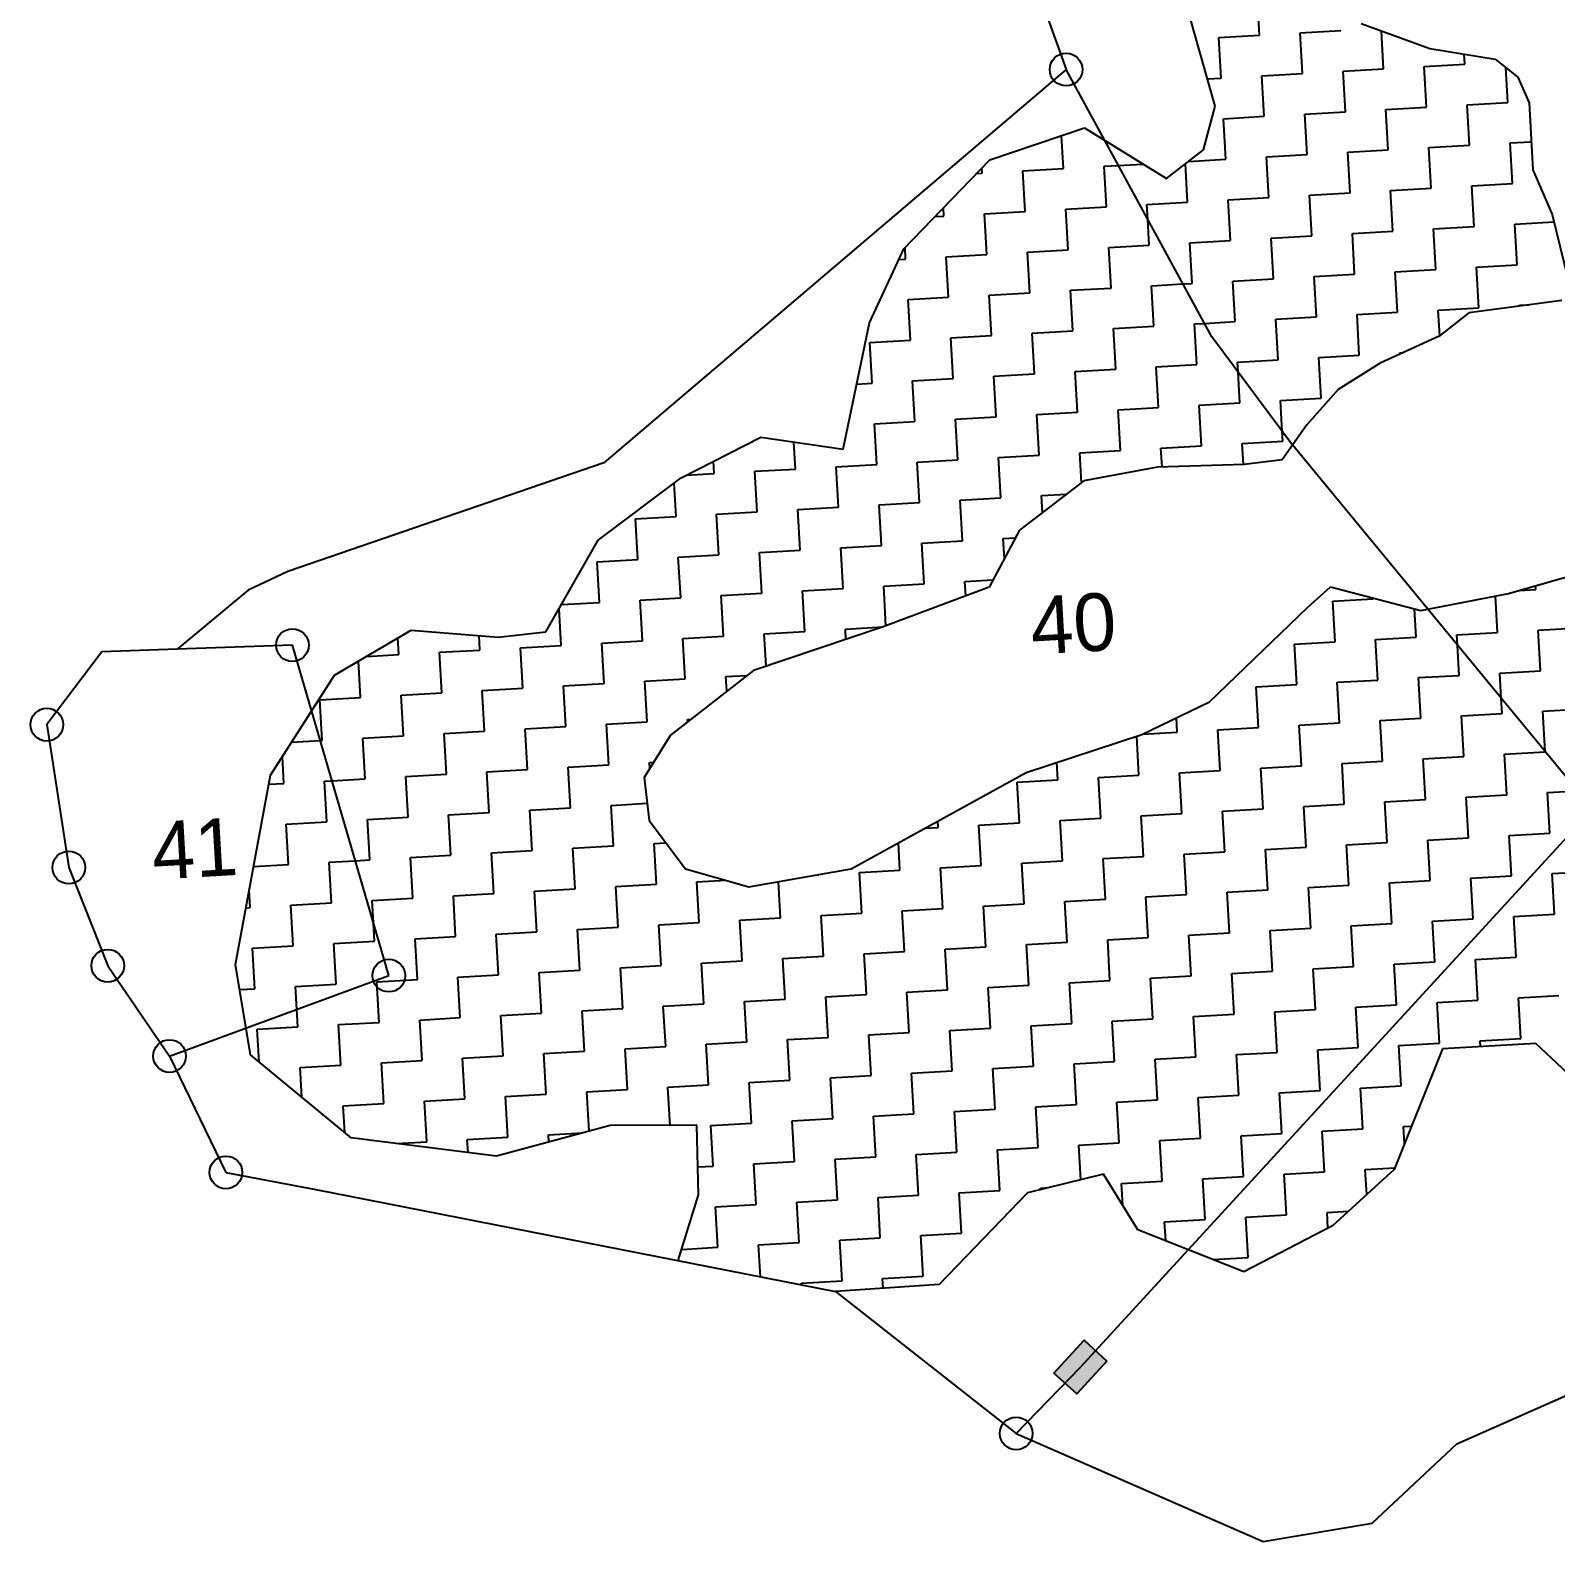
# Model space of a CAD drawing. Header units: metres. Extents: x 307586 to 310505, y 1912208 to 1914316.
# Drawn here: x 307586 to 308095, y 1913255 to 1913759 of the extents above; entities that cross this region are included whole.
import ezdxf

# ---------------------------------------------------------------- set-up
doc = ezdxf.new("R2010")
doc.units = ezdxf.units.M
for name, color, linetype in [('POLY_HATCH', 12, 'Continuous'), ('POLY_PARCEL', 6, 'Continuous'), ('TEXT_PARCEL', 7, 'Continuous'), ('V_BOUND_LINE', 7, 'Continuous')]:
    doc.layers.add(name, color=color, linetype=linetype)
doc.styles.add('TEXT_MAP', font='')
doc.styles.get('TEXT_MAP').set_extended_font_data('Kruti Dev 050')

msp = doc.modelspace()

# ---------------------------------------------------------------- hatches: boundary and pattern name
msp.add_hatch(color=256).paths.add_polyline_path([(307945.05, 1913315.41), (307937.48, 1913322.36), (307927.43, 1913311.42), (307935.01, 1913304.47)])

# ---------------------------------------------------------------- linework, layer by layer
msp.add_lwpolyline([(307927.43, 1913311.42), (307937.48, 1913322.36), (307945.05, 1913315.41), (307935.01, 1913304.47)], close=True)
for centre in [(307931.45, 1913746.05), (307673.57, 1913554.13), (307591.71, 1913527.61), (307599.03, 1913479.98), (307611.99, 1913447.24), (307705.69, 1913443.92), (307632.62, 1913417.11), (307651.41, 1913378.33), (307914.84, 1913291.29)]:
    msp.add_circle(centre, 5.45)
at = {"layer": 'POLY_HATCH'}
for p, q in [((307981.2, 1913733.87), (307971.16, 1913769.34)), ((308029.78, 1913761.35), (308052.69, 1913753.05)), ((308052.69, 1913753.05), (308074.53, 1913749.5)), ((308074.53, 1913749.5), (308082.09, 1913743.53)), ((308082.09, 1913743.53), (308085.78, 1913734.93)), ((307977.23, 1913719.23), (307981.2, 1913733.87)), ((308085.78, 1913734.93), (308087.07, 1913712.58)), ((307906.1, 1913715.95), (307937.55, 1913726.57)), ((307937.55, 1913726.57), (307964.96, 1913709.72)), ((307964.96, 1913709.72), (307977.23, 1913719.23)), ((307877.35, 1913686.28), (307906.1, 1913715.95)), ((308087.07, 1913712.58), (308093.53, 1913697.73)), ((308093.53, 1913697.73), (308098.75, 1913676.41)), ((307865.94, 1913661.6), (307877.35, 1913686.28)), ((308096.77, 1913669.09), (308065.76, 1913664.91)), ((307857.14, 1913619.45), (307865.94, 1913661.6)), ((308065.76, 1913664.91), (308055.79, 1913657.13)), ((308055.79, 1913657.13), (308036.12, 1913648.17)), ((308036.12, 1913648.17), (308022.2, 1913639.36)), ((308022.2, 1913639.36), (308011.66, 1913627.55)), ((308011.66, 1913627.55), (308003.52, 1913615.87)), ((307803.19, 1913609.95), (307829.66, 1913623.48)), ((307829.66, 1913623.48), (307857.14, 1913619.45)), ((308003.52, 1913615.87), (307990.78, 1913614.34)), ((307961.98, 1913613.49), (307937.4, 1913608.87)), ((307990.78, 1913614.34), (307961.98, 1913613.49)), ((307775.53, 1913589.14), (307803.19, 1913609.95)), ((307937.4, 1913608.87), (307915.91, 1913592.42)), ((307915.91, 1913592.42), (307905.78, 1913573.42)), ((307758.06, 1913558.51), (307775.53, 1913589.14)), ((308078.99, 1913571.34), (308103.43, 1913578.35)), ((307905.78, 1913573.42), (307870.47, 1913560.19)), ((308011.94, 1913566.7), (308019.56, 1913573.54)), ((308019.56, 1913573.54), (308049.67, 1913565.66)), ((308049.67, 1913565.66), (308078.99, 1913571.34)), ((307979.29, 1913535.19), (308011.94, 1913566.7)), ((307870.47, 1913560.19), (307827.23, 1913545.7)), ((307687.56, 1913544.06), (307713.14, 1913559.14)), ((307713.14, 1913559.14), (307742.13, 1913556.8)), ((307742.13, 1913556.8), (307758.06, 1913558.51)), ((307666.23, 1913510.8), (307687.56, 1913544.06)), ((307827.23, 1913545.7), (307799.62, 1913524.09)), ((307956.68, 1913524.29), (307979.29, 1913535.19)), ((307799.62, 1913524.09), (307790.81, 1913509.97)), ((307918.13, 1913511.67), (307956.68, 1913524.29)), ((307654.62, 1913447.67), (307666.23, 1913510.8)), ((307790.81, 1913509.97), (307792.44, 1913495.65)), ((307859.87, 1913479.5), (307918.13, 1913511.67)), ((307792.44, 1913495.65), (307804.58, 1913479.53)), ((307804.58, 1913479.53), (307825.76, 1913473.54)), ((307825.76, 1913473.54), (307859.87, 1913479.5)), ((307659.56, 1913417.52), (307654.62, 1913447.67)), ((307693.2, 1913389.82), (307659.56, 1913417.52)), ((308056.92, 1913419.48), (308040.79, 1913379.31)), ((308088.07, 1913421.26), (308056.92, 1913419.48)), ((308105.85, 1913404.66), (308088.07, 1913421.26)), ((307779.51, 1913393.96), (307741.63, 1913383.78)), ((307808.36, 1913394.02), (307779.51, 1913393.96)), ((307808.88, 1913370.82), (307808.36, 1913394.02)), ((307741.63, 1913383.78), (307693.2, 1913389.82)), ((307943.92, 1913377.76), (307918.63, 1913371.51)), ((307955.4, 1913359.2), (307943.92, 1913377.76)), ((308040.79, 1913379.31), (308020.23, 1913360.51)), ((307918.63, 1913371.51), (307889.13, 1913340.98)), ((307802.13, 1913348.91), (307808.88, 1913370.82)), ((307990.66, 1913345.2), (307955.4, 1913359.2)), ((308020.23, 1913360.51), (307990.66, 1913345.2)), ((307889.13, 1913340.98), (307854.59, 1913338.59))]:
    msp.add_line(p, q, dxfattribs=at)
at = {"layer": 'POLY_HATCH', "linetype": 'Continuous'}
for p, q in [((307995.93, 1913757.52), (307995.16, 1913771.05)), ((307982.4, 1913756.74), (307995.93, 1913757.52)), ((308009.47, 1913758.3), (308023.01, 1913759.07)), ((308010.25, 1913744.76), (308009.47, 1913758.3)), ((308037.32, 1913746.31), (308036.6, 1913758.88)), ((307983.17, 1913743.21), (307982.4, 1913756.74)), ((308050.85, 1913747.09), (308064.39, 1913747.86)), ((308064.39, 1913747.86), (308064.2, 1913751.18)), ((307978.63, 1913742.95), (307983.17, 1913743.21)), ((307996.71, 1913743.98), (308010.25, 1913744.76)), ((307997.49, 1913730.45), (307996.71, 1913743.98)), ((308023.78, 1913745.54), (308037.32, 1913746.31)), ((308024.56, 1913732), (308023.78, 1913745.54)), ((308051.63, 1913733.55), (308050.85, 1913747.09)), ((308078.7, 1913735.1), (308078.03, 1913746.73)), ((308038.09, 1913732.78), (308051.63, 1913733.55)), ((308038.87, 1913719.24), (308038.09, 1913732.78)), ((308065.16, 1913734.33), (308078.7, 1913735.1)), ((308065.94, 1913720.79), (308065.16, 1913734.33)), ((307983.95, 1913729.67), (307997.49, 1913730.45)), ((307984.73, 1913716.14), (307983.95, 1913729.67)), ((308011.02, 1913731.22), (308024.56, 1913732)), ((308011.8, 1913717.69), (308011.02, 1913731.22)), ((307930.58, 1913713.03), (307929.96, 1913724)), ((308079.48, 1913721.57), (308086.53, 1913721.97)), ((307998.26, 1913716.91), (308011.8, 1913717.69)), ((307999.04, 1913703.38), (307998.26, 1913716.91)), ((308025.33, 1913718.46), (308038.87, 1913719.24)), ((308026.11, 1913704.93), (308025.33, 1913718.46)), ((308052.4, 1913720.02), (308065.94, 1913720.79)), ((308053.18, 1913706.48), (308052.4, 1913720.02)), ((308080.25, 1913708.03), (308079.48, 1913721.57)), ((307903.51, 1913711.48), (307903.42, 1913713.18)), ((307917.05, 1913712.26), (307930.58, 1913713.03)), ((307917.82, 1913698.72), (307917.05, 1913712.26)), ((307944.12, 1913713.81), (307948.88, 1913714.08)), ((307944.9, 1913700.27), (307944.12, 1913713.81)), ((307948.88, 1913714.08), (307957.09, 1913714.55)), ((307971.97, 1913701.83), (307971.24, 1913714.58)), ((307972.32, 1913715.43), (307984.73, 1913716.14)), ((307901.66, 1913711.38), (307903.51, 1913711.48)), ((308066.72, 1913707.26), (308080.25, 1913708.03)), ((308067.49, 1913693.72), (308066.72, 1913707.26)), ((307958.43, 1913701.05), (307971.97, 1913701.83)), ((307985.5, 1913702.6), (307999.04, 1913703.38)), ((307986.28, 1913689.07), (307985.5, 1913702.6)), ((308012.57, 1913704.15), (308026.11, 1913704.93)), ((308013.35, 1913690.62), (308012.57, 1913704.15)), ((308039.64, 1913705.7), (308053.18, 1913706.48)), ((308040.42, 1913692.17), (308039.64, 1913705.7)), ((307887.73, 1913697), (307890.75, 1913697.17)), ((307890.75, 1913697.17), (307890.59, 1913699.95)), ((307904.29, 1913697.95), (307917.82, 1913698.72)), ((307905.06, 1913684.41), (307904.29, 1913697.95)), ((307931.36, 1913699.5), (307944.9, 1913700.27)), ((307932.14, 1913685.96), (307931.36, 1913699.5)), ((307958.72, 1913696.03), (307958.43, 1913701.05)), ((307959.21, 1913687.51), (307958.72, 1913696.03)), ((308026.89, 1913691.39), (308040.42, 1913692.17)), ((308053.96, 1913692.95), (308067.49, 1913693.72)), ((308054.73, 1913679.41), (308053.96, 1913692.95)), ((308081.03, 1913694.5), (308094.14, 1913695.25)), ((308081.8, 1913680.96), (308081.03, 1913694.5)), ((307877.99, 1913682.86), (307877.77, 1913686.71)), ((307945.67, 1913686.74), (307959.21, 1913687.51)), ((307946.45, 1913673.2), (307945.67, 1913686.74)), ((307972.74, 1913688.29), (307986.28, 1913689.07)), ((307973.52, 1913674.75), (307972.74, 1913688.29)), ((307999.81, 1913689.84), (308013.35, 1913690.62)), ((308000.59, 1913676.31), (307999.81, 1913689.84)), ((308027.66, 1913677.86), (308026.89, 1913691.39)), ((307875.71, 1913682.73), (307877.99, 1913682.86)), ((307891.53, 1913683.63), (307905.06, 1913684.41)), ((307892.31, 1913670.1), (307891.53, 1913683.63)), ((307918.6, 1913685.19), (307932.14, 1913685.96)), ((307919.38, 1913671.65), (307918.6, 1913685.19)), ((307987.05, 1913675.53), (308000.59, 1913676.31)), ((308014.13, 1913677.08), (308027.66, 1913677.86)), ((308014.9, 1913663.55), (308014.13, 1913677.08)), ((308041.2, 1913678.63), (308054.73, 1913679.41)), ((308041.97, 1913665.1), (308041.2, 1913678.63)), ((308068.27, 1913680.19), (308081.8, 1913680.96)), ((308069.04, 1913666.65), (308068.27, 1913680.19)), ((307905.84, 1913670.87), (307919.38, 1913671.65)), ((307932.91, 1913672.43), (307946.45, 1913673.2)), ((307933.69, 1913658.89), (307932.91, 1913672.43)), ((307959.98, 1913673.98), (307970.41, 1913674.58)), ((307960.76, 1913660.44), (307959.98, 1913673.98)), ((307970.41, 1913674.58), (307973.52, 1913674.75)), ((307987.83, 1913661.99), (307987.05, 1913675.53)), ((307878.77, 1913669.32), (307892.31, 1913670.1)), ((307879.55, 1913655.79), (307878.77, 1913669.32)), ((307906.62, 1913657.34), (307905.84, 1913670.87)), ((308055.51, 1913665.87), (308069.04, 1913666.65)), ((308082.58, 1913667.43), (308085.81, 1913667.61)), ((308082.59, 1913667.18), (308082.58, 1913667.43)), ((307974.29, 1913661.22), (307977.59, 1913661.41)), ((307975.07, 1913647.68), (307974.29, 1913661.22)), ((307977.59, 1913661.41), (307987.83, 1913661.99)), ((308001.37, 1913662.77), (308014.9, 1913663.55)), ((308002.14, 1913649.23), (308001.37, 1913662.77)), ((308028.44, 1913664.32), (308041.97, 1913665.1)), ((308029.21, 1913650.79), (308028.44, 1913664.32)), ((308056, 1913657.3), (308055.51, 1913665.87)), ((307893.08, 1913656.56), (307906.62, 1913657.34)), ((307893.86, 1913643.03), (307893.08, 1913656.56)), ((307920.15, 1913658.11), (307933.69, 1913658.89)), ((307920.93, 1913644.58), (307920.15, 1913658.11)), ((307947.22, 1913659.67), (307960.76, 1913660.44)), ((307948, 1913646.13), (307947.22, 1913659.67)), ((307866.01, 1913655.01), (307879.55, 1913655.79)), ((307866.79, 1913641.48), (307866.01, 1913655.01)), ((308015.68, 1913650.01), (308029.21, 1913650.79)), ((308042.75, 1913651.56), (308043.69, 1913651.62)), ((308042.77, 1913651.2), (308042.75, 1913651.56)), ((307934.46, 1913645.35), (307948, 1913646.13)), ((307961.54, 1913646.91), (307975.07, 1913647.68)), ((307962.31, 1913633.37), (307961.54, 1913646.91)), ((307988.61, 1913648.46), (308002.14, 1913649.23)), ((307988.8, 1913645.15), (307988.61, 1913648.46)), ((308016.45, 1913636.47), (308015.68, 1913650.01)), ((307861.68, 1913641.18), (307866.79, 1913641.48)), ((307880.32, 1913642.25), (307893.86, 1913643.03)), ((307881.1, 1913628.72), (307880.32, 1913642.25)), ((307907.39, 1913643.8), (307920.93, 1913644.58)), ((307908.17, 1913630.27), (307907.39, 1913643.8)), ((307935.24, 1913631.82), (307934.46, 1913645.35)), ((307989.38, 1913634.92), (307988.8, 1913645.15)), ((308002.92, 1913635.7), (308016.45, 1913636.47)), ((308003.51, 1913625.41), (308002.92, 1913635.7)), ((307921.7, 1913631.04), (307935.24, 1913631.82)), ((307922.48, 1913617.51), (307921.7, 1913631.04)), ((307948.78, 1913632.6), (307962.31, 1913633.37)), ((307949.55, 1913619.06), (307948.78, 1913632.6)), ((307975.85, 1913634.15), (307989.38, 1913634.92)), ((307976.62, 1913620.61), (307975.85, 1913634.15)), ((307867.56, 1913627.94), (307881.1, 1913628.72)), ((307868.34, 1913614.4), (307867.56, 1913627.94)), ((307894.63, 1913629.49), (307908.17, 1913630.27)), ((307895.41, 1913615.96), (307894.63, 1913629.49)), ((308003.69, 1913622.16), (308003.51, 1913625.41)), ((307841.27, 1913612.85), (307840.75, 1913621.85)), ((307963.09, 1913619.84), (307976.62, 1913620.61)), ((307990.16, 1913621.39), (308003.69, 1913622.16)), ((307990.56, 1913614.33), (307990.16, 1913621.39)), ((307814.2, 1913611.3), (307813.96, 1913615.45)), ((307881.87, 1913615.18), (307895.41, 1913615.96)), ((307882.65, 1913601.64), (307881.87, 1913615.18)), ((307908.94, 1913616.73), (307922.48, 1913617.51)), ((307909.72, 1913603.2), (307908.94, 1913616.73)), ((307936.02, 1913618.28), (307949.55, 1913619.06)), ((307936.59, 1913608.25), (307936.02, 1913618.28)), ((307963.45, 1913613.53), (307963.09, 1913619.84)), ((307804.78, 1913610.76), (307814.2, 1913611.3)), ((307827.73, 1913612.08), (307841.27, 1913612.85)), ((307828.51, 1913598.54), (307827.73, 1913612.08)), ((307854.8, 1913613.63), (307868.34, 1913614.4)), ((307855.58, 1913600.09), (307854.8, 1913613.63)), ((307801.44, 1913596.99), (307800.8, 1913608.15)), ((307842.04, 1913599.32), (307855.58, 1913600.09)), ((307869.11, 1913600.87), (307882.65, 1913601.64)), ((307869.89, 1913587.33), (307869.11, 1913600.87)), ((307896.18, 1913602.42), (307909.72, 1913603.2)), ((307896.96, 1913588.88), (307896.18, 1913602.42)), ((307923.26, 1913603.97), (307931.62, 1913604.45)), ((307923.58, 1913598.3), (307923.26, 1913603.97)), ((307787.9, 1913596.21), (307801.44, 1913596.99)), ((307788.68, 1913582.68), (307787.9, 1913596.21)), ((307814.97, 1913597.76), (307828.51, 1913598.54)), ((307815.75, 1913584.23), (307814.97, 1913597.76)), ((307842.82, 1913585.78), (307842.04, 1913599.32)), ((307910.5, 1913589.66), (307914.56, 1913589.89)), ((307829.28, 1913585.01), (307842.82, 1913585.78)), ((307830.06, 1913571.47), (307829.28, 1913585.01)), ((307856.35, 1913586.56), (307869.89, 1913587.33)), ((307857.13, 1913573.02), (307856.35, 1913586.56)), ((307883.43, 1913588.11), (307896.96, 1913588.88)), ((307884.2, 1913574.57), (307883.43, 1913588.11)), ((307910.88, 1913582.99), (307910.5, 1913589.66)), ((307775.14, 1913581.9), (307788.68, 1913582.68)), ((307775.92, 1913568.37), (307775.14, 1913581.9)), ((307802.21, 1913583.45), (307815.75, 1913584.23)), ((307802.99, 1913569.92), (307802.21, 1913583.45)), ((307870.67, 1913573.8), (307884.2, 1913574.57)), ((307897.74, 1913575.35), (307907.09, 1913575.89)), ((307898.01, 1913570.51), (307897.74, 1913575.35)), ((307789.45, 1913569.14), (307802.99, 1913569.92)), ((307816.52, 1913570.69), (307830.06, 1913571.47)), ((307817.3, 1913557.16), (307816.52, 1913570.69)), ((307843.59, 1913572.25), (307857.13, 1913573.02)), ((307844.37, 1913558.71), (307843.59, 1913572.25)), ((307871.43, 1913560.55), (307870.67, 1913573.8)), ((308020.33, 1913568.8), (308033.87, 1913569.57)), ((308033.87, 1913569.57), (308033.86, 1913569.8)), ((308075.25, 1913558.37), (308074.56, 1913570.48)), ((308082.56, 1913572.36), (308088.01, 1913572.68)), ((308088.01, 1913572.68), (308087.94, 1913573.91)), ((307763.16, 1913554.05), (307762.46, 1913566.22)), ((307763.27, 1913567.64), (307775.92, 1913568.37)), ((307790.23, 1913555.61), (307789.45, 1913569.14)), ((308021.11, 1913555.26), (308020.33, 1913568.8)), ((308048.18, 1913556.81), (308047.64, 1913566.19)), ((307857.91, 1913559.49), (307870.53, 1913560.21)), ((307858.1, 1913556.04), (307857.91, 1913559.49)), ((308088.79, 1913559.14), (308102.32, 1913559.92)), ((307709.01, 1913550.95), (307708.7, 1913556.51)), ((307736.09, 1913552.5), (307735.81, 1913557.31)), ((307776.69, 1913554.83), (307790.23, 1913555.61)), ((307777.47, 1913541.29), (307776.69, 1913554.83)), ((307803.76, 1913556.38), (307817.3, 1913557.16)), ((307804.54, 1913542.85), (307803.76, 1913556.38)), ((307830.83, 1913557.93), (307844.37, 1913558.71)), ((307831.45, 1913547.11), (307830.83, 1913557.93)), ((308007.57, 1913554.49), (308021.11, 1913555.26)), ((308008.35, 1913540.95), (308007.57, 1913554.49)), ((308034.64, 1913556.04), (308048.18, 1913556.81)), ((308035.42, 1913542.5), (308034.64, 1913556.04)), ((308061.72, 1913557.59), (308075.25, 1913558.37)), ((308061.92, 1913554.09), (308061.72, 1913557.59)), ((308089.56, 1913545.61), (308088.79, 1913559.14)), ((307698.21, 1913550.33), (307709.01, 1913550.95)), ((307722.55, 1913551.73), (307736.09, 1913552.5)), ((307723.33, 1913538.19), (307722.55, 1913551.73)), ((307749.62, 1913553.28), (307763.16, 1913554.05)), ((307750.4, 1913539.74), (307749.62, 1913553.28)), ((308062.49, 1913544.05), (308061.92, 1913554.09)), ((307696.25, 1913536.64), (307695.56, 1913548.77)), ((307818.08, 1913543.62), (307825.09, 1913544.02)), ((308048.96, 1913543.28), (308062.49, 1913544.05)), ((308076.03, 1913544.83), (308089.56, 1913545.61)), ((308076.51, 1913536.35), (308076.03, 1913544.83)), ((307736.86, 1913538.97), (307750.4, 1913539.74)), ((307737.64, 1913525.43), (307736.86, 1913538.97)), ((307763.93, 1913540.52), (307777.47, 1913541.29)), ((307764.71, 1913526.98), (307763.93, 1913540.52)), ((307791, 1913542.07), (307804.54, 1913542.85)), ((307791.78, 1913528.54), (307791, 1913542.07)), ((307818.35, 1913538.75), (307818.08, 1913543.62)), ((307994.81, 1913540.17), (308008.35, 1913540.95)), ((307995.59, 1913526.64), (307994.81, 1913540.17)), ((308021.88, 1913541.73), (308035.42, 1913542.5)), ((308022.66, 1913528.19), (308021.88, 1913541.73)), ((308049.73, 1913529.74), (308048.96, 1913543.28)), ((307682.72, 1913535.86), (307696.25, 1913536.64)), ((307683.49, 1913522.33), (307682.72, 1913535.86)), ((307709.79, 1913537.42), (307723.33, 1913538.19)), ((307710.57, 1913523.88), (307709.79, 1913537.42)), ((308076.8, 1913531.29), (308076.51, 1913536.35)), ((307805.32, 1913529.31), (307806.36, 1913529.37)), ((307805.36, 1913528.58), (307805.32, 1913529.31)), ((307968.52, 1913525.09), (307968.24, 1913529.87)), ((308036.2, 1913528.97), (308049.73, 1913529.74)), ((308036.97, 1913515.43), (308036.2, 1913528.97)), ((308063.27, 1913530.52), (308076.8, 1913531.29)), ((308064.04, 1913516.98), (308063.27, 1913530.52)), ((308090.34, 1913532.07), (308103.87, 1913532.85)), ((308091.11, 1913518.62), (308090.34, 1913532.07)), ((307697.03, 1913523.1), (307710.57, 1913523.88)), ((307724.1, 1913524.66), (307737.64, 1913525.43)), ((307724.88, 1913511.12), (307724.1, 1913524.66)), ((307751.17, 1913526.21), (307764.71, 1913526.98)), ((307751.95, 1913512.67), (307751.17, 1913526.21)), ((307778.24, 1913527.76), (307791.78, 1913528.54)), ((307779.02, 1913514.22), (307778.24, 1913527.76)), ((307955.76, 1913510.77), (307955.02, 1913523.74)), ((307956.96, 1913524.42), (307968.52, 1913525.09)), ((307982.05, 1913525.86), (307995.59, 1913526.64)), ((307982.83, 1913512.33), (307982.05, 1913525.86)), ((308009.13, 1913527.41), (308022.66, 1913528.19)), ((308009.9, 1913513.88), (308009.13, 1913527.41)), ((307673.25, 1913521.74), (307682.85, 1913522.29)), ((307682.85, 1913522.29), (307683.49, 1913522.33)), ((307697.81, 1913509.57), (307697.03, 1913523.1)), ((308091.11, 1913518.53), (308091.11, 1913518.62)), ((307670.74, 1913508.02), (307670.22, 1913517.02)), ((307765.48, 1913513.45), (307779.02, 1913514.22)), ((307792.56, 1913515), (307794, 1913515.08)), ((307792.67, 1913512.96), (307792.56, 1913515)), ((307928.69, 1913509.22), (307928.36, 1913515.01)), ((307996.37, 1913513.1), (308009.9, 1913513.88)), ((308023.44, 1913514.65), (308036.97, 1913515.43)), ((308024.21, 1913501.12), (308023.44, 1913514.65)), ((308050.51, 1913516.21), (308064.04, 1913516.98)), ((308051.28, 1913502.67), (308050.51, 1913516.21)), ((308077.58, 1913517.76), (308091.11, 1913518.53)), ((308078.35, 1913504.22), (308077.58, 1913517.76)), ((307684.27, 1913508.79), (307686.74, 1913508.93)), ((307685.05, 1913495.26), (307684.27, 1913508.79)), ((307686.74, 1913508.93), (307697.81, 1913509.57)), ((307711.34, 1913510.34), (307724.88, 1913511.12)), ((307712.12, 1913496.81), (307711.34, 1913510.34)), ((307738.41, 1913511.9), (307751.95, 1913512.67)), ((307739.19, 1913498.36), (307738.41, 1913511.9)), ((307766.26, 1913499.91), (307765.48, 1913513.45)), ((307915.15, 1913508.45), (307928.69, 1913509.22)), ((307915.93, 1913494.91), (307915.15, 1913508.45)), ((307942.22, 1913510), (307955.76, 1913510.77)), ((307943, 1913496.46), (307942.22, 1913510)), ((307969.29, 1913511.55), (307982.83, 1913512.33)), ((307970.07, 1913498.02), (307969.29, 1913511.55)), ((307997.14, 1913499.57), (307996.37, 1913513.1)), ((307665.67, 1913507.73), (307670.74, 1913508.02)), ((308064.82, 1913503.45), (308078.35, 1913504.22)), ((308065.6, 1913489.91), (308064.82, 1913503.45)), ((308091.89, 1913505), (308101.85, 1913505.57)), ((308092.67, 1913491.46), (308091.89, 1913505)), ((307725.65, 1913497.58), (307739.19, 1913498.36)), ((307752.72, 1913499.14), (307766.26, 1913499.91)), ((307753.5, 1913485.6), (307752.72, 1913499.14)), ((307779.8, 1913500.69), (307791.79, 1913501.38)), ((307780.57, 1913487.15), (307779.8, 1913500.69)), ((307983.61, 1913498.79), (307997.14, 1913499.57)), ((307984.38, 1913485.26), (307983.61, 1913498.79)), ((308010.68, 1913500.34), (308024.21, 1913501.12)), ((308011.45, 1913486.81), (308010.68, 1913500.34)), ((308037.75, 1913501.89), (308051.28, 1913502.67)), ((308038.52, 1913488.36), (308037.75, 1913501.89)), ((307671.51, 1913494.48), (307685.05, 1913495.26)), ((307672.29, 1913480.94), (307671.51, 1913494.48)), ((307698.58, 1913496.03), (307712.12, 1913496.81)), ((307699.36, 1913482.5), (307698.58, 1913496.03)), ((307726.43, 1913484.05), (307725.65, 1913497.58)), ((307884.53, 1913493.11), (307888.86, 1913493.36)), ((307888.86, 1913493.36), (307888.74, 1913495.43)), ((307902.39, 1913494.14), (307915.93, 1913494.91)), ((307903.17, 1913480.6), (307902.39, 1913494.14)), ((307929.46, 1913495.69), (307943, 1913496.46)), ((307930.24, 1913482.15), (307929.46, 1913495.69)), ((307956.53, 1913497.24), (307970.07, 1913498.02)), ((307957.31, 1913483.7), (307956.53, 1913497.24)), ((307794.11, 1913487.93), (307798.08, 1913488.16)), ((307876.1, 1913479.05), (307875.57, 1913488.17)), ((308024.99, 1913487.58), (308038.52, 1913488.36)), ((308052.06, 1913489.14), (308065.6, 1913489.91)), ((308052.84, 1913475.6), (308052.06, 1913489.14)), ((308079.13, 1913490.69), (308092.67, 1913491.46)), ((308079.91, 1913477.15), (308079.13, 1913490.69)), ((307712.89, 1913483.27), (307726.43, 1913484.05)), ((307713.67, 1913469.74), (307712.89, 1913483.27)), ((307739.97, 1913484.82), (307753.5, 1913485.6)), ((307740.74, 1913471.29), (307739.97, 1913484.82)), ((307767.04, 1913486.38), (307780.57, 1913487.15)), ((307767.81, 1913472.84), (307767.04, 1913486.38)), ((307794.88, 1913474.39), (307794.11, 1913487.93)), ((307943.77, 1913482.93), (307957.31, 1913483.7)), ((307970.85, 1913484.48), (307984.38, 1913485.26)), ((307971.62, 1913470.94), (307970.85, 1913484.48)), ((307997.92, 1913486.03), (308011.45, 1913486.81)), ((307998.69, 1913472.5), (307997.92, 1913486.03)), ((308025.76, 1913474.05), (308024.99, 1913487.58)), ((307660.62, 1913480.28), (307672.29, 1913480.94)), ((307685.82, 1913481.72), (307694.53, 1913482.22)), ((307686.6, 1913468.19), (307685.82, 1913481.72)), ((307694.53, 1913482.22), (307699.36, 1913482.5)), ((307862.56, 1913478.27), (307876.1, 1913479.05)), ((307863.34, 1913464.74), (307862.56, 1913478.27)), ((307889.63, 1913479.82), (307903.17, 1913480.6)), ((307890.41, 1913466.29), (307889.63, 1913479.82)), ((307916.7, 1913481.38), (307930.24, 1913482.15)), ((307917.48, 1913467.84), (307916.7, 1913481.38)), ((307944.55, 1913469.39), (307943.77, 1913482.93)), ((308093.44, 1913477.93), (308106.98, 1913478.7)), ((308094.22, 1913464.39), (308093.44, 1913477.93)), ((307754.28, 1913472.06), (307767.81, 1913472.84)), ((307781.35, 1913473.62), (307794.88, 1913474.39)), ((307782.12, 1913460.08), (307781.35, 1913473.62)), ((307808.42, 1913475.17), (307818.04, 1913475.72)), ((307809.19, 1913461.63), (307808.42, 1913475.17)), ((307836.27, 1913463.18), (307835.57, 1913475.25)), ((307848.13, 1913477.45), (307849.03, 1913477.5)), ((307849.03, 1913477.5), (307849.02, 1913477.6)), ((308012.23, 1913473.27), (308025.76, 1913474.05)), ((308013, 1913459.74), (308012.23, 1913473.27)), ((308039.3, 1913474.82), (308052.84, 1913475.6)), ((308040.08, 1913461.29), (308039.3, 1913474.82)), ((308066.37, 1913476.38), (308079.91, 1913477.15)), ((308067.15, 1913462.84), (308066.37, 1913476.38)), ((307659.53, 1913466.63), (307659.19, 1913472.51)), ((307673.06, 1913467.41), (307686.6, 1913468.19)), ((307700.13, 1913468.96), (307713.67, 1913469.74)), ((307700.56, 1913461.53), (307700.13, 1913468.96)), ((307727.21, 1913470.51), (307740.74, 1913471.29)), ((307727.98, 1913456.98), (307727.21, 1913470.51)), ((307755.05, 1913458.53), (307754.28, 1913472.06)), ((307903.94, 1913467.06), (307917.48, 1913467.84)), ((307931.02, 1913468.62), (307944.55, 1913469.39)), ((307931.79, 1913455.08), (307931.02, 1913468.62)), ((307958.09, 1913470.17), (307971.62, 1913470.94)), ((307958.86, 1913456.63), (307958.09, 1913470.17)), ((307985.16, 1913471.72), (307998.69, 1913472.5)), ((307985.93, 1913458.18), (307985.16, 1913471.72)), ((307658.1, 1913466.55), (307659.53, 1913466.63)), ((307673.84, 1913453.87), (307673.06, 1913467.41)), ((307822.73, 1913462.41), (307836.27, 1913463.18)), ((307849.8, 1913463.96), (307863.34, 1913464.74)), ((307850.58, 1913450.43), (307849.8, 1913463.96)), ((307876.87, 1913465.51), (307890.41, 1913466.29)), ((307877.65, 1913451.98), (307876.87, 1913465.51)), ((307904.72, 1913453.53), (307903.94, 1913467.06)), ((308053.61, 1913462.06), (308067.15, 1913462.84)), ((308080.68, 1913463.62), (308094.22, 1913464.39)), ((308081.46, 1913450.08), (308080.68, 1913463.62)), ((307700.91, 1913455.43), (307700.56, 1913461.53)), ((307741.52, 1913457.75), (307755.05, 1913458.53)), ((307742.29, 1913444.22), (307741.52, 1913457.75)), ((307768.59, 1913459.31), (307782.12, 1913460.08)), ((307769.36, 1913445.77), (307768.59, 1913459.31)), ((307795.66, 1913460.86), (307809.19, 1913461.63)), ((307796.44, 1913447.32), (307795.66, 1913460.86)), ((307823.51, 1913448.87), (307822.73, 1913462.41)), ((307972.4, 1913457.41), (307985.93, 1913458.18)), ((307999.47, 1913458.96), (308013, 1913459.74)), ((308000.25, 1913445.42), (307999.47, 1913458.96)), ((308026.54, 1913460.51), (308040.08, 1913461.29)), ((308027.32, 1913446.98), (308026.54, 1913460.51)), ((308054.39, 1913448.53), (308053.61, 1913462.06)), ((307660.3, 1913453.1), (307673.84, 1913453.87)), ((307661.08, 1913439.56), (307660.3, 1913453.1)), ((307687.37, 1913454.65), (307700.91, 1913455.43)), ((307688.15, 1913441.11), (307687.37, 1913454.65)), ((307714.45, 1913456.2), (307727.98, 1913456.98)), ((307715.22, 1913442.67), (307714.45, 1913456.2)), ((307891.18, 1913452.75), (307904.72, 1913453.53)), ((307891.96, 1913439.22), (307891.18, 1913452.75)), ((307918.26, 1913454.3), (307931.79, 1913455.08)), ((307919.03, 1913440.77), (307918.26, 1913454.3)), ((307945.33, 1913455.86), (307958.86, 1913456.63)), ((307946.1, 1913442.32), (307945.33, 1913455.86)), ((307973.17, 1913443.87), (307972.4, 1913457.41)), ((307809.97, 1913448.1), (307823.51, 1913448.87)), ((307810.75, 1913434.56), (307809.97, 1913448.1)), ((307837.04, 1913449.65), (307850.58, 1913450.43)), ((307837.82, 1913436.11), (307837.04, 1913449.65)), ((307864.11, 1913451.2), (307877.65, 1913451.98)), ((307864.89, 1913437.67), (307864.11, 1913451.2)), ((308040.85, 1913447.75), (308054.39, 1913448.53)), ((308041.63, 1913434.22), (308040.85, 1913447.75)), ((308067.92, 1913449.3), (308081.46, 1913450.08)), ((308068.7, 1913435.77), (308067.92, 1913449.3)), ((307701.69, 1913441.89), (307715.22, 1913442.67)), ((307728.76, 1913443.44), (307742.29, 1913444.22)), ((307729.53, 1913429.91), (307728.76, 1913443.44)), ((307755.83, 1913444.99), (307769.36, 1913445.77)), ((307756.6, 1913431.46), (307755.83, 1913444.99)), ((307782.9, 1913446.55), (307796.44, 1913447.32)), ((307783.68, 1913433.01), (307782.9, 1913446.55)), ((307959.64, 1913443.1), (307973.17, 1913443.87)), ((307960.41, 1913429.56), (307959.64, 1913443.1)), ((307986.71, 1913444.65), (308000.25, 1913445.42)), ((307987.49, 1913431.11), (307986.71, 1913444.65)), ((308013.78, 1913446.2), (308027.32, 1913446.98)), ((308014.56, 1913432.67), (308013.78, 1913446.2)), ((307656, 1913439.27), (307661.08, 1913439.56)), ((307674.61, 1913440.34), (307688.15, 1913441.11)), ((307675.05, 1913432.68), (307674.61, 1913440.34)), ((307702.46, 1913428.35), (307701.69, 1913441.89)), ((307851.35, 1913436.89), (307864.89, 1913437.67)), ((307878.42, 1913438.44), (307891.96, 1913439.22)), ((307879.2, 1913424.91), (307878.42, 1913438.44)), ((307905.5, 1913439.99), (307919.03, 1913440.77)), ((307906.27, 1913426.46), (307905.5, 1913439.99)), ((307932.57, 1913441.55), (307946.1, 1913442.32)), ((307933.34, 1913428.01), (307932.57, 1913441.55)), ((308082.23, 1913436.54), (308095.77, 1913437.32)), ((307675.39, 1913426.8), (307675.05, 1913432.68)), ((307770.14, 1913432.23), (307783.68, 1913433.01)), ((307770.92, 1913418.7), (307770.14, 1913432.23)), ((307797.21, 1913433.79), (307810.75, 1913434.56)), ((307797.99, 1913420.25), (307797.21, 1913433.79)), ((307824.28, 1913435.34), (307837.82, 1913436.11)), ((307825.06, 1913421.8), (307824.28, 1913435.34)), ((307852.13, 1913423.35), (307851.35, 1913436.89)), ((308001.02, 1913431.89), (308014.56, 1913432.67)), ((308028.09, 1913433.44), (308041.63, 1913434.22)), ((308028.87, 1913419.91), (308028.09, 1913433.44)), ((308055.16, 1913434.99), (308068.7, 1913435.77)), ((308055.94, 1913421.46), (308055.16, 1913434.99)), ((308083.01, 1913423.01), (308082.23, 1913436.54)), ((307688.93, 1913427.58), (307702.46, 1913428.35)), ((307689.7, 1913414.04), (307688.93, 1913427.58)), ((307716, 1913429.13), (307729.53, 1913429.91)), ((307716.77, 1913415.59), (307716, 1913429.13)), ((307743.07, 1913430.68), (307756.6, 1913431.46)), ((307743.84, 1913417.15), (307743.07, 1913430.68)), ((307919.81, 1913427.23), (307933.34, 1913428.01)), ((307920.58, 1913413.7), (307919.81, 1913427.23)), ((307946.88, 1913428.79), (307960.41, 1913429.56)), ((307947.65, 1913415.25), (307946.88, 1913428.79)), ((307973.95, 1913430.34), (307987.49, 1913431.11)), ((307974.73, 1913416.8), (307973.95, 1913430.34)), ((308001.8, 1913418.35), (308001.02, 1913431.89)), ((307661.86, 1913426.03), (307675.39, 1913426.8)), ((307662.48, 1913415.11), (307661.86, 1913426.03)), ((307838.59, 1913422.58), (307852.13, 1913423.35)), ((307839.37, 1913409.04), (307838.59, 1913422.58)), ((307865.67, 1913424.13), (307879.2, 1913424.91)), ((307866.44, 1913410.59), (307865.67, 1913424.13)), ((307892.74, 1913425.68), (307906.27, 1913426.46)), ((307893.51, 1913412.15), (307892.74, 1913425.68)), ((308069.47, 1913422.23), (308083.01, 1913423.01)), ((308069.59, 1913420.2), (308069.47, 1913422.23)), ((307730.31, 1913416.37), (307743.84, 1913417.15)), ((307757.38, 1913417.92), (307770.92, 1913418.7)), ((307758.16, 1913404.39), (307757.38, 1913417.92)), ((307784.45, 1913419.47), (307797.99, 1913420.25)), ((307785.23, 1913405.94), (307784.45, 1913419.47)), ((307811.52, 1913421.03), (307825.06, 1913421.8)), ((307812.3, 1913407.49), (307811.52, 1913421.03)), ((307988.26, 1913417.58), (308001.8, 1913418.35)), ((307989.04, 1913404.04), (307988.26, 1913417.58)), ((308015.33, 1913419.13), (308028.87, 1913419.91)), ((308016.11, 1913405.59), (308015.33, 1913419.13)), ((308042.4, 1913420.68), (308055.94, 1913421.46)), ((308043.18, 1913407.15), (308042.4, 1913420.68)), ((307676.17, 1913413.27), (307689.7, 1913414.04)), ((307676.73, 1913403.38), (307676.17, 1913413.27)), ((307703.24, 1913414.82), (307716.77, 1913415.59)), ((307704.01, 1913401.28), (307703.24, 1913414.82)), ((307731.09, 1913402.84), (307730.31, 1913416.37)), ((307879.98, 1913411.37), (307893.51, 1913412.15)), ((307907.05, 1913412.92), (307920.58, 1913413.7)), ((307907.82, 1913399.39), (307907.05, 1913412.92)), ((307934.12, 1913414.47), (307947.65, 1913415.25)), ((307934.89, 1913400.94), (307934.12, 1913414.47)), ((307961.19, 1913416.03), (307974.73, 1913416.8)), ((307961.97, 1913402.49), (307961.19, 1913416.03)), ((307798.76, 1913406.71), (307812.3, 1913407.49)), ((307825.83, 1913408.27), (307839.37, 1913409.04)), ((307826.61, 1913394.73), (307825.83, 1913408.27)), ((307852.91, 1913409.82), (307866.44, 1913410.59)), ((307853.68, 1913396.28), (307852.91, 1913409.82)), ((307880.75, 1913397.83), (307879.98, 1913411.37)), ((308029.64, 1913406.37), (308043.18, 1913407.15)), ((307717.55, 1913402.06), (307731.09, 1913402.84)), ((307718.33, 1913388.52), (307717.55, 1913402.06)), ((307744.62, 1913403.61), (307758.16, 1913404.39)), ((307745.4, 1913390.08), (307744.62, 1913403.61)), ((307771.69, 1913405.16), (307785.23, 1913405.94)), ((307772.44, 1913392.06), (307771.69, 1913405.16)), ((307799.49, 1913394), (307798.76, 1913406.71)), ((307948.43, 1913401.71), (307961.97, 1913402.49)), ((307949.21, 1913388.18), (307948.43, 1913401.71)), ((307975.5, 1913403.27), (307989.04, 1913404.04)), ((307976.28, 1913389.73), (307975.5, 1913403.27)), ((308002.57, 1913404.82), (308016.11, 1913405.59)), ((308003.35, 1913391.28), (308002.57, 1913404.82)), ((308030.42, 1913392.83), (308029.64, 1913406.37)), ((307690.48, 1913400.51), (307704.01, 1913401.28)), ((307690.99, 1913391.64), (307690.48, 1913400.51)), ((307867.22, 1913397.06), (307880.75, 1913397.83)), ((307867.99, 1913383.52), (307867.22, 1913397.06)), ((307894.29, 1913398.61), (307907.82, 1913399.39)), ((307895.06, 1913385.07), (307894.29, 1913398.61)), ((307921.36, 1913400.16), (307934.89, 1913400.94)), ((307922.14, 1913386.63), (307921.36, 1913400.16)), ((307758.93, 1913390.85), (307770.37, 1913391.51)), ((307813.07, 1913393.96), (307826.61, 1913394.73)), ((307813.85, 1913380.42), (307813.07, 1913393.96)), ((307840.15, 1913395.51), (307853.68, 1913396.28)), ((307840.92, 1913381.97), (307840.15, 1913395.51)), ((308016.88, 1913392.06), (308030.42, 1913392.83)), ((308017.66, 1913378.52), (308016.88, 1913392.06)), ((308043.96, 1913393.61), (308046.6, 1913393.76)), ((308044.28, 1913387.99), (308043.96, 1913393.61)), ((307708.23, 1913387.94), (307718.33, 1913388.52)), ((307731.86, 1913389.3), (307745.4, 1913390.08)), ((307732.11, 1913384.97), (307731.86, 1913389.3)), ((307759.07, 1913388.47), (307758.93, 1913390.85)), ((307908.6, 1913385.85), (307922.14, 1913386.63)), ((307935.67, 1913387.4), (307949.21, 1913388.18)), ((307936.33, 1913375.88), (307935.67, 1913387.4)), ((307962.74, 1913388.95), (307976.28, 1913389.73)), ((307963.52, 1913375.42), (307962.74, 1913388.95)), ((307989.81, 1913390.51), (308003.35, 1913391.28)), ((307990.59, 1913376.97), (307989.81, 1913390.51)), ((307827.39, 1913381.2), (307840.92, 1913381.97)), ((307854.46, 1913382.75), (307867.99, 1913383.52)), ((307855.23, 1913369.21), (307854.46, 1913382.75)), ((307881.53, 1913384.3), (307895.06, 1913385.07)), ((307882.3, 1913370.76), (307881.53, 1913384.3)), ((307909.38, 1913372.32), (307908.6, 1913385.85)), ((307808.67, 1913380.12), (307813.85, 1913380.42)), ((307828.16, 1913367.66), (307827.39, 1913381.2)), ((307977.05, 1913376.19), (307990.59, 1913376.97)), ((308004.12, 1913377.75), (308017.66, 1913378.52)), ((308004.9, 1913364.21), (308004.12, 1913377.75)), ((308031.2, 1913379.3), (308041.02, 1913379.86)), ((308031.67, 1913370.97), (308031.2, 1913379.3)), ((307895.84, 1913371.54), (307909.38, 1913372.32)), ((307896.62, 1913358), (307895.84, 1913371.54)), ((307922.91, 1913373.09), (307925.68, 1913373.25)), ((307922.94, 1913372.57), (307922.91, 1913373.09)), ((307949.98, 1913374.64), (307963.52, 1913375.42)), ((307950.4, 1913367.27), (307949.98, 1913374.64)), ((307977.83, 1913362.66), (307977.05, 1913376.19)), ((307814.63, 1913366.88), (307828.16, 1913367.66)), ((307815.4, 1913353.35), (307814.63, 1913366.88)), ((307841.7, 1913368.44), (307855.23, 1913369.21)), ((307842.47, 1913354.9), (307841.7, 1913368.44)), ((307868.77, 1913369.99), (307882.3, 1913370.76)), ((307869.54, 1913356.45), (307868.77, 1913369.99)), ((307964.29, 1913361.88), (307977.83, 1913362.66)), ((307964.66, 1913355.52), (307964.29, 1913361.88)), ((307991.37, 1913363.44), (308004.9, 1913364.21)), ((307992.14, 1913349.9), (307991.37, 1913363.44)), ((308018.44, 1913364.99), (308025.58, 1913365.4)), ((308018.74, 1913359.74), (308018.44, 1913364.99)), ((307856.01, 1913355.68), (307869.54, 1913356.45)), ((307883.08, 1913357.23), (307896.62, 1913358)), ((307883.86, 1913343.69), (307883.08, 1913357.23)), ((307803.29, 1913352.65), (307815.4, 1913353.35)), ((307828.94, 1913354.12), (307842.47, 1913354.9)), ((307829.55, 1913343.51), (307828.94, 1913354.12)), ((307856.79, 1913342.14), (307856.01, 1913355.68)), ((307980.51, 1913349.23), (307992.14, 1913349.9)), ((307843.25, 1913341.36), (307856.79, 1913342.14)), ((307843.28, 1913340.81), (307843.25, 1913341.36)), ((307870.32, 1913342.92), (307883.86, 1913343.69)), ((307870.51, 1913339.69), (307870.32, 1913342.92))]:
    msp.add_line(p, q, dxfattribs=at)
at = {"layer": 'POLY_PARCEL'}
for p, q in [((307980.05, 1913656.89), (307931.45, 1913746.05)), ((308006.31, 1913621.65), (307980.05, 1913656.89)), ((308106.92, 1913499.41), (308006.31, 1913621.65)), ((307673.57, 1913554.13), (307635.11, 1913552.78)), ((307705.69, 1913443.92), (307673.57, 1913554.13)), ((307936.24, 1913313.41), (308106.92, 1913499.41)), ((307632.62, 1913417.11), (307705.69, 1913443.92)), ((307914.84, 1913291.29), (307936.24, 1913313.41))]:
    msp.add_line(p, q, dxfattribs=at)
at = {"layer": 'V_BOUND_LINE'}
for p, q in [((307910.23, 1913805.31), (307931.45, 1913746.05)), ((307931.45, 1913746.05), (307777.43, 1913614.93)), ((307777.43, 1913614.93), (307671.99, 1913578.65)), ((307671.99, 1913578.65), (307658.84, 1913572.49)), ((307658.84, 1913572.49), (307635.11, 1913552.78)), ((307610.04, 1913551.88), (307591.71, 1913527.61)), ((307635.11, 1913552.78), (307610.04, 1913551.88)), ((307591.71, 1913527.61), (307599.03, 1913479.98)), ((307599.03, 1913479.98), (307611.99, 1913447.24)), ((307611.99, 1913447.24), (307632.62, 1913417.11)), ((307632.62, 1913417.11), (307651.41, 1913378.33)), ((307651.41, 1913378.33), (307681.37, 1913372.66)), ((307681.37, 1913372.66), (307854.59, 1913338.59)), ((307854.59, 1913338.59), (307914.84, 1913291.29)), ((308061.72, 1913287.83), (308112.04, 1913310.15)), ((307914.84, 1913291.29), (307997.14, 1913255.24)), ((308033.52, 1913261.38), (308061.72, 1913287.83)), ((307997.14, 1913255.24), (308033.52, 1913261.38))]:
    msp.add_line(p, q, dxfattribs=at)

# ---------------------------------------------------------------- texts
at = {"layer": 'TEXT_PARCEL', "style": 'TEXT_MAP'}
for s, p in [('40', (307920.13, 1913550.97)), ('41', (307627.27, 1913475.9))]:
    msp.add_text(s, height=19.216, rotation=3.2809, dxfattribs=at).set_placement(p)

doc.saveas('drawing.dxf')
